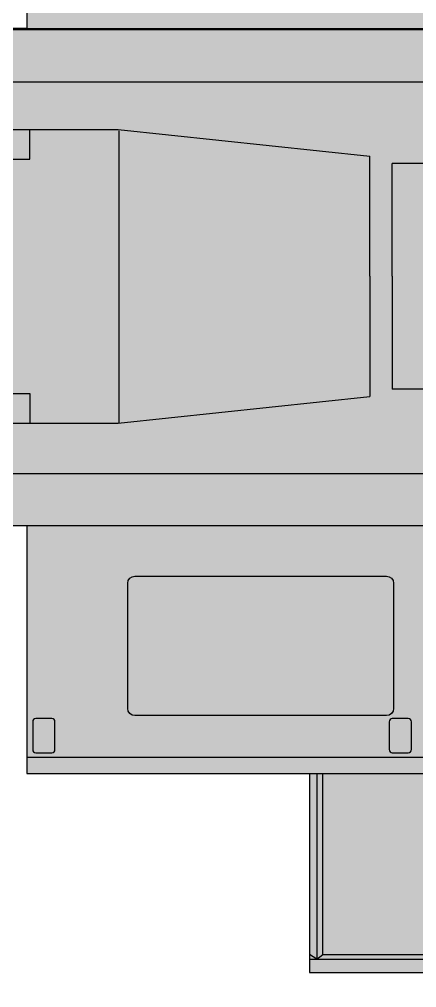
# Model space of a CAD drawing. Header units: millimetres. Extents: x -6554 to 5456, y -10594 to 19581.
# Drawn here: x -4634 to -3546, y -9063 to -6409 of the extents above; entities that cross this region are included whole.
import ezdxf

# ---------------------------------------------------------------- set-up
doc = ezdxf.new("R2010")
doc.units = ezdxf.units.MM
doc.set_wipeout_variables(frame=1)
doc.layers.add('Техника. Кран SANY SCC 1800', color=251, linetype='Continuous')
doc.layers.add('Техника. Кран SANY SCC 1800 Штрих', color=7, linetype='Continuous', true_color=0xffe494)

# ---------------------------------------------------------------- blocks, each defined once
blk = doc.blocks.new('BLOCK-20201113.171425')
at = {"linetype": 'ByBlock', "lineweight": -2, "transparency": 16777216}
blk.add_wipeout([(598.9650709422491, -1163.5356608778711), (598.9650709422491, -1163.5356608778711), (616.5431693246111, -1167.0321620411391), (631.4451615741172, -1176.989354924698), (641.402354457676, -1191.891347174204), (644.8988556209441, -1209.469445556566), (644.8988556209441, -2965.8107141531436), (-644.8988556209442, -2965.8107141531436), (-644.8988556209442, -2929.2484516263903), (-543.1579700791845, -2929.2484516263903), (-543.1579700791845, 952.0413088576279), (-644.8988556209442, 952.0413088576279), (-644.8988556209442, 988.6035713843812), (644.8988556209441, 988.6035713843812), (644.8988556209441, -767.7376972121965), (644.8988556209441, -767.7376972121965), (641.402354457676, -785.315795594558), (631.4451615741172, -800.2177878440643), (616.5431693246111, -810.1749807276228), (598.9650709422491, -813.6714818908913), (644.8988556209441, -813.6714818908913), (644.8988556209441, -1163.5356608778711)], dxfattribs=at)
at = {"layer": 'Техника. Кран SANY SCC 1800 Штрих', "true_color": 0xadadad, "transparency": 16777216}
h = blk.add_hatch(color=253, dxfattribs=at)
h.dxf.hatch_style = 1
edge = h.paths.add_edge_path()
edge.add_line((644.8988556209442, -1163.535660877871), (598.9650709422494, -1163.535660877871))
edge.add_arc((598.9650709422494, -1209.469445556566), 45.93378467869479, 0, 90, ccw=False)
edge.add_line((644.8988556209442, -1209.469445556566), (644.8988556209442, -2965.810714153144))
edge.add_line((644.8988556209442, -2965.810714153144), (-644.8988556209442, -2965.810714153144))
edge.add_line((-644.8988556209442, -2965.810714153144), (-644.8988556209442, -2929.24845162639))
edge.add_line((-644.8988556209442, -2929.24845162639), (-543.1579700791845, -2929.24845162639))
edge.add_line((-543.1579700791845, -2929.24845162639), (-543.1579700791845, 952.0413088576279))
edge.add_line((-543.1579700791845, 952.0413088576279), (-644.8988556209442, 952.0413088576279))
edge.add_line((-644.8988556209442, 952.0413088576279), (-644.8988556209442, 988.6035713843812))
edge.add_line((-644.8988556209442, 988.6035713843812), (644.8988556209442, 988.6035713843812))
edge.add_line((644.8988556209442, 988.6035713843812), (644.8988556209442, -767.7376972121965))
edge.add_arc((598.9650709422494, -767.7376972121965), 45.93378467869479, 270, 360, ccw=False)
edge.add_line((598.9650709422494, -813.6714818908913), (644.8988556209442, -813.6714818908913))
edge.add_line((644.8988556209442, -813.6714818908913), (644.8988556209442, -1163.535660877871))
at = {"color": 0, "linetype": 'ByBlock', "lineweight": -2, "transparency": 16777216}
for p, q in [((624.506225913774, -764.003148331507), (624.506225913774, 952.0413088576279)), ((425.2474517178416, -789.2781182902218), (599.2312559550592, -789.2781182902218)), ((598.9650709422494, -813.6714818908913), (445.5289499279679, -813.6714818908913)), ((598.9650709422494, -1163.535660877871), (445.5289499279679, -1163.535660877871)), ((425.2474517178416, -1187.929024478541), (599.2312559550592, -1187.929024478541)), ((624.506225913774, -1213.203994437255), (624.506225913774, -2929.24845162639)), ((608.2810273456744, -2917.023986951794), (-510.5908848710933, -2917.023986951794)), ((624.506225913774, -2929.24845162639), (644.8988556209442, -2917.023986951794)), ((644.8988556209442, -2929.24845162639), (-543.1579700791845, -2929.24845162639))]:
    blk.add_line(p, q, dxfattribs=at)
blk.add_lwpolyline([(644.8988556209442, -1163.535660877871), (598.9650709422494, -1163.535660877871, -0.414213562373095), (644.8988556209442, -1209.469445556566), (644.8988556209442, -2965.810714153144), (-644.8988556209442, -2965.810714153144), (-644.8988556209442, -2929.24845162639), (-543.1579700791845, -2929.24845162639), (-543.1579700791845, 952.0413088576279), (-644.8988556209442, 952.0413088576279), (-644.8988556209442, 988.6035713843812), (644.8988556209442, 988.6035713843812), (644.8988556209442, -767.7376972121965, -0.414213562373095), (598.9650709422494, -813.6714818908913), (644.8988556209442, -813.6714818908913)], format="xyb", close=True, dxfattribs=at)
for points in [[(624.506225913774, 952.0413088576279), (608.2810273456744, 939.8168441830312), (608.2810273456744, -768.9410543315716), (608.2810273456744, -772.9973539735947), (604.2247277036477, -772.9973539735947), (413.0229870432449, -772.9973539735947)], [(413.0229870432449, -988.6035713843812), (413.0229870432449, -772.9973539735947), (425.2474517178416, -789.2781182902218), (425.2474517178416, -988.6035713843812)], [(457.6367265306799, -789.2781182902218), (445.5233933531235, -805.5588826068415)], [(445.5289499279679, -789.2781182902218), (445.5289499279679, -988.6035713843812)], [(449.5296838214745, -988.6035713843812), (449.5296838214745, -817.727781532918), (490.2593774872912, -817.727781532918), (490.2593774872912, -988.6035713843812)], [(494.3712428778381, -988.6035713843812), (494.3712428778381, -817.727781532918), (534.9898050466109, -817.727781532918), (534.9898050466109, -988.6035713843812)], [(539.1016704371614, -988.6035713843812), (539.1016704371614, -817.727781532918), (575.6083672153873, -817.727781532918), (575.6083672153873, -988.6035713843812)], [(587.9439633870279, -988.6035713843812), (587.9439633870279, -817.727781532918), (624.506225913774, -817.727781532918), (624.506225913774, -988.6035713843812)], [(640.786990230401, -988.6035713843812), (640.786990230401, -817.727781532918), (628.6180913043208, -817.727781532918), (628.6180913043208, -988.6035713843812)], [(490.2593774872912, -829.9522462075183), (449.5296838214745, -829.9522462075183)], [(490.2593774872912, -834.0641115980616), (449.5296838214745, -834.0641115980616)], [(534.9898050466109, -829.9522462075183), (494.3712428778381, -829.9522462075183)], [(534.9898050466109, -834.0641115980616), (494.3712428778381, -834.0641115980616)], [(575.6083672153873, -829.9522462075183), (539.1016704371614, -829.9522462075183)], [(575.6083672153873, -834.0641115980616), (539.1016704371614, -834.0641115980616)], [(624.506225913774, -829.9522462075183), (587.9439633870279, -829.9522462075183)], [(624.506225913774, -834.0641115980616), (587.9439633870279, -834.0641115980616)], [(640.786990230401, -829.9522462075183), (628.6180913043208, -829.9522462075183)], [(640.786990230401, -834.0641115980616), (628.6180913043208, -834.0641115980616)], [(490.2593774872912, -931.6931317492781), (449.5296838214745, -931.6931317492781)], [(490.2593774872912, -935.7494313913048), (449.5296838214745, -935.7494313913048)], [(534.9898050466109, -931.6931317492781), (494.3712428778381, -931.6931317492781)], [(534.9898050466109, -935.7494313913048), (494.3712428778381, -935.7494313913048)], [(575.6083672153873, -931.6931317492781), (539.1016704371614, -931.6931317492781)], [(575.6083672153873, -935.7494313913048), (539.1016704371614, -935.7494313913048)], [(624.506225913774, -931.6931317492781), (587.9439633870279, -931.6931317492781)], [(624.506225913774, -935.7494313913048), (587.9439633870279, -935.7494313913048)], [(640.786990230401, -931.6931317492781), (628.6180913043208, -931.6931317492781)], [(640.786990230401, -935.7494313913048), (628.6180913043208, -935.7494313913048)], [(413.0229870432449, -988.6035713843812), (413.0229870432449, -1204.209788795168), (425.2474517178416, -1187.929024478541), (425.2474517178416, -988.6035713843812)], [(445.5289499279679, -1187.929024478541), (445.5289499279679, -988.6035713843812)], [(449.5296838214745, -988.6035713843812), (449.5296838214745, -1159.479361235844), (490.2593774872912, -1159.479361235844), (490.2593774872912, -988.6035713843812)], [(494.3712428778381, -988.6035713843812), (494.3712428778381, -1159.479361235844), (534.9898050466109, -1159.479361235844), (534.9898050466109, -988.6035713843812)], [(539.1016704371614, -988.6035713843812), (539.1016704371614, -1159.479361235844), (575.6083672153873, -1159.479361235844), (575.6083672153873, -988.6035713843812)], [(587.9439633870279, -988.6035713843812), (587.9439633870279, -1159.479361235844), (624.506225913774, -1159.479361235844), (624.506225913774, -988.6035713843812)], [(640.786990230401, -988.6035713843812), (640.786990230401, -1159.479361235844), (628.6180913043208, -1159.479361235844), (628.6180913043208, -988.6035713843812)], [(490.2593774872912, -1041.457711377458), (449.5296838214745, -1041.457711377458)], [(490.2593774872912, -1045.514011019484), (449.5296838214745, -1045.514011019484)], [(534.9898050466109, -1041.457711377458), (494.3712428778381, -1041.457711377458)], [(534.9898050466109, -1045.514011019484), (494.3712428778381, -1045.514011019484)], [(575.6083672153873, -1041.457711377458), (539.1016704371614, -1041.457711377458)], [(575.6083672153873, -1045.514011019484), (539.1016704371614, -1045.514011019484)], [(624.506225913774, -1041.457711377458), (587.9439633870279, -1041.457711377458)], [(624.506225913774, -1045.514011019484), (587.9439633870279, -1045.514011019484)], [(640.786990230401, -1041.457711377458), (628.6180913043208, -1041.457711377458)], [(640.786990230401, -1045.514011019484), (628.6180913043208, -1045.514011019484)], [(490.2593774872912, -1143.143031170701), (449.5296838214745, -1143.143031170701)], [(490.2593774872912, -1147.254896561244), (449.5296838214745, -1147.254896561244)], [(534.9898050466109, -1143.143031170701), (494.3712428778381, -1143.143031170701)], [(534.9898050466109, -1147.254896561244), (494.3712428778381, -1147.254896561244)], [(575.6083672153873, -1143.143031170701), (539.1016704371614, -1143.143031170701)], [(575.6083672153873, -1147.254896561244), (539.1016704371614, -1147.254896561244)], [(624.506225913774, -1143.143031170701), (587.9439633870279, -1143.143031170701)], [(624.506225913774, -1147.254896561244), (587.9439633870279, -1147.254896561244)], [(640.786990230401, -1143.143031170701), (628.6180913043208, -1143.143031170701)], [(640.786990230401, -1147.254896561244), (628.6180913043208, -1147.254896561244)], [(457.6367265306799, -1187.929024478541), (445.5233933531235, -1171.648260161921)], [(624.506225913774, -2929.24845162639), (608.2810273456744, -2917.023986951794), (608.2810273456744, -1208.266088437191), (608.2810273456744, -1204.209788795168), (604.2247277036477, -1204.209788795168), (413.0229870432449, -1204.209788795168)]]:
    blk.add_lwpolyline(points, dxfattribs=at)
for centre, start, end in [((599.2312559550592, -764.003148331507), 270, 0), ((599.2312559550592, -1213.203994437255), 0, 90.00000000000001)]:
    blk.add_arc(centre, 25.27496995871479, start, end, dxfattribs=at)
blk = doc.blocks.new('BLOCK-20201113.20031301')
at = {"linetype": 'ByBlock', "lineweight": -2, "transparency": 16777216}
blk.add_wipeout([(-4922.653010088976, 610.1341450588661), (-4922.653010088976, 894.9465125353818), (-4922.653010088976, 894.9465125353818), (-4925.443412416962, 908.9748123577883), (-4933.389805941546, 920.8674306990879), (-4945.2824242828465, 928.8138242236728), (-4959.310724105253, 931.6042265516589), (-5239.93244442626, 931.6042265516589), (-5239.93244442626, 931.6042265516589), (-5253.960744248667, 928.8138242236728), (-5265.853362589967, 920.8674306990879), (-5273.799756114551, 908.9748123577883), (-5276.590158442537, 894.9465125353818), (-5276.590158442537, 610.1341450588661), (-5650.936606227813, 610.1341450588661), (-5650.936606227813, 248.13440659492971), (-5724.144479904091, 248.13440659492335), (-5724.144479904091, -386.5709124598661), (-5650.936606227813, -386.5709124598725), (-5650.936606227813, -748.570650923808), (-5276.590158442537, -748.570650923808), (-5276.590158442537, -1033.3830184003236), (-5276.590158442537, -1033.3830184003236), (-5273.799756114551, -1047.4113182227293), (-5265.853362589967, -1059.3039365640298), (-5253.960744248667, -1067.2503300886137), (-5239.93244442626, -1070.0407324166008), (-4959.310724105253, -1070.0407324166008), (-4959.310724105253, -1070.0407324166008), (-4945.2824242828465, -1067.2503300886137), (-4933.389805941546, -1059.3039365640298), (-4925.443412416962, -1047.4113182227293), (-4922.653010088976, -1033.3830184003236), (-4922.653010088976, -748.570650923808), (-4259.542480390308, -748.570650923808), (-4259.542480390308, -1432.1071497787625), (533.0700084352247, -1432.0849234793495), (533.0700084352247, -1428.0286238373228), (1232.8761584570934, -1428.0286238373228), (1232.8761584570934, -1375.1300312454323), (1285.6969590010626, -1375.1578141196878), (1285.6969590010626, -1468.7305346288776), (1281.5962067602159, -1468.6860820300644), (1245.0339442334698, -1501.247610663304), (1245.0228310837633, -2481.738582763638), (1281.5850936105126, -2518.356411038905), (3157.245830957335, -2518.3508544640645), (3193.71918828645, -2477.7156225707295), (3193.71918828645, -1509.371323097068), (3157.2291612327745, -1468.702751754623), (2017.8757141112073, -1468.702751754623), (2017.8646009615031, -1367.028545111084), (1684.3923177881948, -1151.3500922272215), (1375.1133615208855, -1045.6084727919588), (1310.118105475994, -1045.5862464925467), (1249.1458096240162, -952.035752282769), (1232.85393215769, -953.21020698129), (1232.85393215769, -931.6875751744219), (1570.3991846975732, -931.6820185995612), (1570.3880715478672, -907.2442024000784), (1257.1361642613188, -907.2886549988907), (1257.1361642613188, -805.5533260319862), (1452.5497886596131, -805.5255431577316), (1452.5886846835665, -781.1655190061656), (1257.1361642613188, -781.1599624313103), (1257.1361642613188, -740.4358253403489), (1550.10657333774, -740.4358253403489), (1550.10657333774, -687.592798496974), (1570.349175523912, -687.559459047865), (1570.349175523912, -667.2779608377396), (1542.0495398022108, -667.3113002868486), (1542.0495398022108, -451.60506452872505), (1537.9932401601873, -451.60506452872505), (1537.9932401601873, -435.35763966121976), (1558.2580686457663, -435.35763966121976), (1558.274738370314, -406.8746369694127), (1302.033289066203, -406.8524106699988), (1302.033289066203, 264.42628406125004), (1558.274738370314, 264.44295378580864), (1558.274738370314, 284.72445199593494), (1542.0495398022108, 284.75223487018957), (1542.0495398022108, 500.40290487978837), (1558.280294945173, 500.42513117920225), (1558.280294945173, 512.594030105276), (1533.8258090211202, 512.6273695543869), (1533.8258090211202, 520.7399688384394), (1570.3880715478672, 520.7399688384394), (1570.3880715478672, 545.1888981876327), (1550.10657333774, 545.1888981876327), (1550.1121299125994, 593.9756253889791), (1257.1361642613188, 593.9756253889791), (1257.1361642613188, 760.7284367001848), (1570.3936281227284, 760.7284367001848), (1570.3936281227284, 789.2892314399278), (1257.1361642613188, 789.2892314399278), (1257.1361642613188, 1509.33242707311), (-4259.542480390308, 1509.33242707311), (-4259.542480390308, 610.1341450588661)], dxfattribs=at)
at = {"layer": 'Техника. Кран SANY SCC 1800 Штрих', "transparency": 16777216}
h = blk.add_hatch(color=256, dxfattribs=at)
h.dxf.hatch_style = 1
edge = h.paths.add_edge_path()
edge.add_line((-4259.542480390308, 610.1341450588661), (-4922.653010088976, 610.1341450588661))
edge.add_line((-4922.653010088976, 610.1341450588661), (-4922.653010088976, 894.9465125353818))
edge.add_arc((-4959.310724105253, 894.9465125353818), 36.65771401627717, 0, 90)
edge.add_line((-4959.310724105253, 931.6042265516589), (-5239.93244442626, 931.6042265516589))
edge.add_arc((-5239.93244442626, 894.9465125353818), 36.65771401627717, 90, 180)
edge.add_line((-5276.590158442537, 894.9465125353818), (-5276.590158442537, 610.1341450588661))
edge.add_line((-5276.590158442537, 610.1341450588661), (-5650.936606227813, 610.1341450588661))
edge.add_line((-5650.936606227813, 610.1341450588661), (-5650.936606227813, 248.1344065949306))
edge.add_line((-5650.936606227813, 248.1344065949306), (-5724.144479904091, 248.1344065949233))
edge.add_line((-5724.144479904091, 248.1344065949233), (-5724.144479904091, -386.5709124598652))
edge.add_line((-5724.144479904091, -386.5709124598652), (-5650.936606227813, -386.5709124598725))
edge.add_line((-5650.936606227813, -386.5709124598725), (-5650.936606227813, -748.570650923808))
edge.add_line((-5650.936606227813, -748.570650923808), (-5276.590158442537, -748.570650923808))
edge.add_line((-5276.590158442537, -748.570650923808), (-5276.590158442537, -1033.383018400324))
edge.add_arc((-5239.93244442626, -1033.383018400324), 36.65771401627717, 180, 270)
edge.add_line((-5239.93244442626, -1070.040732416601), (-4959.310724105253, -1070.040732416601))
edge.add_arc((-4959.310724105253, -1033.383018400324), 36.65771401627717, 270, 360)
edge.add_line((-4922.653010088976, -1033.383018400324), (-4922.653010088976, -748.570650923808))
edge.add_line((-4922.653010088976, -748.570650923808), (-4259.542480390308, -748.570650923808))
edge.add_line((-4259.542480390308, -748.570650923808), (-4259.542480390308, -1432.107149778763))
edge.add_line((-4259.542480390308, -1432.107149778763), (533.0700084352247, -1432.08492347935))
edge.add_line((533.0700084352247, -1432.08492347935), (533.0700084352247, -1428.028623837323))
edge.add_line((533.0700084352247, -1428.028623837323), (1232.876158457093, -1428.028623837323))
edge.add_line((1232.876158457093, -1428.028623837323), (1232.876158457093, -1375.130031245433))
edge.add_line((1232.876158457093, -1375.130031245433), (1285.696959001063, -1375.157814119688))
edge.add_line((1285.696959001063, -1375.157814119688), (1285.696959001063, -1468.730534628878))
edge.add_line((1285.696959001063, -1468.730534628878), (1281.596206760216, -1468.686082030064))
edge.add_line((1281.596206760216, -1468.686082030064), (1245.03394423347, -1501.247610663304))
edge.add_line((1245.03394423347, -1501.247610663304), (1245.022831083763, -2481.738582763639))
edge.add_line((1245.022831083763, -2481.738582763639), (1281.585093610513, -2518.356411038905))
edge.add_line((1281.585093610513, -2518.356411038905), (3157.245830957334, -2518.350854464064))
edge.add_line((3157.245830957334, -2518.350854464064), (3193.71918828645, -2477.715622570729))
edge.add_line((3193.71918828645, -2477.715622570729), (3193.71918828645, -1509.371323097068))
edge.add_line((3193.71918828645, -1509.371323097068), (3157.229161232775, -1468.702751754623))
edge.add_line((3157.229161232775, -1468.702751754623), (2017.875714111207, -1468.702751754623))
edge.add_line((2017.875714111207, -1468.702751754623), (2017.864600961504, -1367.028545111083))
edge.add_line((2017.864600961504, -1367.028545111083), (1684.392317788195, -1151.350092227221))
edge.add_line((1684.392317788195, -1151.350092227221), (1375.113361520886, -1045.608472791959))
edge.add_line((1375.113361520886, -1045.608472791959), (1310.118105475995, -1045.586246492545))
edge.add_line((1310.118105475995, -1045.586246492545), (1249.145809624017, -952.035752282769))
edge.add_line((1249.145809624017, -952.035752282769), (1232.85393215769, -953.21020698129))
edge.add_line((1232.85393215769, -953.21020698129), (1232.85393215769, -931.6875751744228))
edge.add_line((1232.85393215769, -931.6875751744228), (1570.399184697573, -931.6820185995603))
edge.add_line((1570.399184697573, -931.6820185995603), (1570.388071547866, -907.2442024000775))
edge.add_line((1570.388071547866, -907.2442024000775), (1257.136164261319, -907.2886549988907))
edge.add_line((1257.136164261319, -907.2886549988907), (1257.136164261319, -805.5533260319862))
edge.add_line((1257.136164261319, -805.5533260319862), (1452.549788659613, -805.5255431577316))
edge.add_line((1452.549788659613, -805.5255431577316), (1452.588684683567, -781.1655190061647))
edge.add_line((1452.588684683567, -781.1655190061647), (1257.136164261319, -781.1599624313094))
edge.add_line((1257.136164261319, -781.1599624313094), (1257.136164261319, -740.435825340348))
edge.add_line((1257.136164261319, -740.435825340348), (1550.10657333774, -740.435825340348))
edge.add_line((1550.10657333774, -740.435825340348), (1550.10657333774, -687.5927984969749))
edge.add_line((1550.10657333774, -687.5927984969749), (1570.349175523912, -687.559459047865))
edge.add_line((1570.349175523912, -687.559459047865), (1570.349175523912, -667.2779608377386))
edge.add_line((1570.349175523912, -667.2779608377386), (1542.04953980221, -667.3113002868486))
edge.add_line((1542.04953980221, -667.3113002868486), (1542.04953980221, -451.6050645287251))
edge.add_line((1542.04953980221, -451.6050645287251), (1537.993240160187, -451.6050645287251))
edge.add_line((1537.993240160187, -451.6050645287251), (1537.993240160187, -435.3576396612189))
edge.add_line((1537.993240160187, -435.3576396612189), (1558.258068645766, -435.3576396612189))
edge.add_line((1558.258068645766, -435.3576396612189), (1558.274738370314, -406.8746369694127))
edge.add_line((1558.274738370314, -406.8746369694127), (1302.033289066203, -406.8524106699988))
edge.add_line((1302.033289066203, -406.8524106699988), (1302.033289066203, 264.42628406125))
edge.add_line((1302.033289066203, 264.42628406125), (1558.274738370314, 264.4429537858086))
edge.add_line((1558.274738370314, 264.4429537858086), (1558.274738370314, 284.7244519959349))
edge.add_line((1558.274738370314, 284.7244519959349), (1542.04953980221, 284.7522348701896))
edge.add_line((1542.04953980221, 284.7522348701896), (1542.04953980221, 500.4029048797893))
edge.add_line((1542.04953980221, 500.4029048797893), (1558.280294945172, 500.4251311792032))
edge.add_line((1558.280294945172, 500.4251311792032), (1558.280294945172, 512.594030105276))
edge.add_line((1558.280294945172, 512.594030105276), (1533.82580902112, 512.627369554386))
edge.add_line((1533.82580902112, 512.627369554386), (1533.82580902112, 520.7399688384394))
edge.add_line((1533.82580902112, 520.7399688384394), (1570.388071547866, 520.7399688384394))
edge.add_line((1570.388071547866, 520.7399688384394), (1570.388071547866, 545.1888981876327))
edge.add_line((1570.388071547866, 545.1888981876327), (1550.10657333774, 545.1888981876327))
edge.add_line((1550.10657333774, 545.1888981876327), (1550.112129912599, 593.9756253889791))
edge.add_line((1550.112129912599, 593.9756253889791), (1257.136164261319, 593.9756253889791))
edge.add_line((1257.136164261319, 593.9756253889791), (1257.136164261319, 760.7284367001848))
edge.add_line((1257.136164261319, 760.7284367001848), (1570.393628122729, 760.7284367001848))
edge.add_line((1570.393628122729, 760.7284367001848), (1570.393628122729, 789.2892314399287))
edge.add_line((1570.393628122729, 789.2892314399287), (1257.136164261319, 789.2892314399287))
edge.add_line((1257.136164261319, 789.2892314399287), (1257.136164261319, 1509.33242707311))
edge.add_line((1257.136164261319, 1509.33242707311), (-4259.542480390308, 1509.33242707311))
edge.add_line((-4259.542480390308, 1509.33242707311), (-4259.542480390308, 610.1341450588661))
at = {"color": 0, "linetype": 'ByBlock', "lineweight": -2, "transparency": 16777216}
for p, q in [((-5252.269030314936, 333.4833963230194), (-4008.755140119971, 333.4833963230194)), ((-4008.755140119971, 333.4833963230194), (-3319.731192782132, 260.3033055210035)), ((-2440.914427325333, 240.0495901851391), (-3258.71444433133, 240.0495901851391)), ((-2440.914427325333, -378.486096050081), (-3258.71444433133, -378.486096050081)), ((-4008.755140119971, -471.9199021879613), (-3319.731192782132, -398.7398113859454)), ((-5252.269030314936, -471.9199021879613), (-4008.755140119971, -471.9199021879613))]:
    blk.add_line(p, q, dxfattribs=at)
for points in [[(1257.136164261319, 1509.33242707311), (-4259.542480390308, 1509.33242707311), (-4259.542480390308, 610.1341450588661), (-4922.653010088976, 610.1341450588661), (-4922.653010088976, 894.9465125353818, 0.414213562373095), (-4959.310724105253, 931.6042265516589), (-5239.93244442626, 931.6042265516589, 0.414213562373095), (-5276.590158442537, 894.9465125353818), (-5276.590158442537, 610.1341450588661), (-5650.936606227813, 610.1341450588661), (-5650.936606227813, 248.1344065949306), (-5724.144479904091, 248.1344065949233), (-5724.144479904091, -386.5709124598652), (-5650.936606227813, -386.5709124598725), (-5650.936606227813, -748.570650923808), (-5276.590158442537, -748.570650923808), (-5276.590158442537, -1033.383018400324, 0.414213562373095), (-5239.93244442626, -1070.040732416601), (-4959.310724105253, -1070.040732416601, 0.414213562373095), (-4922.653010088976, -1033.383018400324), (-4922.653010088976, -748.570650923808), (-4259.542480390308, -748.570650923808), (-4259.542480390308, -1432.107149778763), (533.0700084352247, -1432.08492347935)], [(-4259.542480390308, 610.1341450588661), (270.5714173925953, 610.1341450588661), (565.4981792720209, 825.868163691237), (708.1791891444809, 825.868163691237, 0.4142135623730951), (736.4739874708175, 854.1629620175736), (736.4739874708175, 935.6938656427956)]]:
    blk.add_lwpolyline(points, format="xyb", dxfattribs=at)
for points in [[(-5008.152027338088, 333.4833963230194), (-5008.152027338088, 252.1907062369573), (-4251.51322972904, 252.1907062369573), (-4251.51322972904, 333.4833963230194)], [(-4007.312878129404, 329.4937755792198), (-4007.312878129404, -471.7667219337236)], [(-3319.731192782132, -69.21825293247093), (-3319.731192782132, 260.3033055210035)], [(-3258.71444433133, -69.21825293247093), (-3258.71444433133, 240.0495901851391)], [(-3319.731192782132, -69.21825293247093), (-3319.731192782132, -398.7398113859454)], [(-3258.71444433133, -69.21825293247093), (-3258.71444433133, -378.486096050081)], [(-5008.152027338088, -471.9199021879613), (-5008.152027338088, -390.6272121018992), (-4251.51322972904, -390.6272121018992), (-4251.51322972904, -471.9199021879613)], [(-4259.542480390308, -748.570650923808), (276.5387586393808, -748.570650923808), (533.0700084352247, -935.1555371858994), (533.0700084352247, -1013.030274434161)], [(-4259.520254090901, -1387.35449592003), (533.0700084352247, -1387.35449592003)]]:
    blk.add_lwpolyline(points, dxfattribs=at)
for points in [[(-3982.91951452873, -1253.986830517053), (-3982.91951452873, -910.5102242162175, -0.4142135623730951), (-3963.472746743297, -891.0634564307838), (-3273.993780977697, -891.0634564307838, -0.4142135623730951), (-3254.547013192263, -910.5102242162175), (-3254.547013192263, -1253.986830517053, -0.4142135623730951), (-3273.993780977697, -1273.433598302487), (-3963.472746743297, -1273.433598302487, -0.414213562373095)], [(-4182.244967622893, -1366.61494421729), (-4182.244967622893, -1290.061284614676, 0.4142135623730951), (-4190.760054651037, -1281.546197586533), (-4234.685506722173, -1281.546197586533, 0.4142135623730951), (-4243.200593750316, -1290.061284614676), (-4243.200593750316, -1366.61494421729, 0.4142135623730951), (-4234.685506722173, -1375.130031245433), (-4190.760054651037, -1375.130031245433, 0.414213562373095)], [(-3205.741919761793, -1366.61494421729), (-3205.741919761793, -1290.061284614676, 0.4142135623730951), (-3214.257006789936, -1281.546197586533), (-3258.182458861073, -1281.546197586533, 0.4142135623730951), (-3266.697545889216, -1290.061284614676), (-3266.697545889216, -1366.61494421729, 0.4142135623730951), (-3258.182458861073, -1375.130031245433), (-3214.257006789936, -1375.130031245433, 0.414213562373095)]]:
    blk.add_lwpolyline(points, format="xyb", close=True, dxfattribs=at)
blk = doc.blocks.new('*U90')
at = {"color": 0, "linetype": 'ByBlock', "lineweight": -2, "transparency": 16777216, "xscale": -1, "rotation": 180}
blk.add_blockref('BLOCK-20201113.171425', (2840.101144379056, -988.592458234667), dxfattribs=at)
at = {"color": 0, "linetype": 'ByBlock', "lineweight": -2, "transparency": 16777216, "rotation": 180}
blk.add_blockref('BLOCK-20201113.20031301', (0, 0), dxfattribs=at)
at = {"color": 0, "linetype": 'ByBlock', "lineweight": -2, "transparency": 16777216}
blk.add_wipeout([(5874.568080637663, 768.9855069303885), (5874.568080637663, 752.7603083622853), (-309.31211100521006, 752.7603083622853), (-309.31229571620844, 760.8729076463351), (-797.4073872988278, 760.8617944966363), (-797.406647225563, 728.3574067328027), (-467.9525177435783, 728.3649078798599), (-467.95250774358, 630.5993797074916), (-797.4073872988278, 630.591878543356), (-797.406647225563, 598.0874907795223), (-309.31155564294284, 598.0986039292247), (-309.31183498669395, 610.3675212026401), (5779.529386303467, 610.3675212026401), (5807.477995873539, 596.0871238327727), (5854.258799553282, 528.958143044676), (5874.518071464004, 528.9692561943812), (5874.518071464004, -382.4090378956689), (5854.258799553282, -382.39792474595924), (5807.477995873539, -449.5269055340568), (5779.529386303467, -463.8073029039242), (-309.31183498669407, -463.8073029039242), (-309.31155564294295, -451.53838563050886), (-797.4066472255631, -451.5272724808092), (-797.4073872988279, -484.0316602446428), (-467.9525077435801, -484.03916140877845), (-467.9525177435785, -581.804689581144), (-797.4066472255631, -581.7971884340859), (-797.4073872988279, -614.3015761979195), (-309.3122957162086, -614.3126893476219), (-309.3121110052102, -606.200090063573), (5874.568080637663, -606.200090063573), (5874.568080637663, -622.4252886316763), (5890.837731804589, -622.4364017813778), (5890.837731804589, 768.9855069303885)], dxfattribs=at)
at = {"layer": 'Техника. Кран SANY SCC 1800 Штрих', "transparency": 16777216}
h = blk.add_hatch(color=256, dxfattribs=at)
h.dxf.hatch_style = 1
h.paths.add_polyline_path([(5890.83773180459, 768.9855069303887), (5874.568080637666, 768.9855069303887), (5874.568080637666, 752.7603083622855), (-309.3121110052089, 752.7603083622853), (-309.312295716205, 760.8729076463351), (-797.4073872988265, 760.8617944966354), (-797.4066472255618, 728.3574067328009), (-467.9525177435789, 728.364907879859), (-467.9525077435792, 630.5993797074916), (-797.4073872988265, 630.5918785433569), (-797.4066472255618, 598.0874907795223), (-309.3115556429402, 598.098603929222), (-309.3118349866927, 610.3675212026392), (5779.529386303468, 610.3675212026394), (5807.477995873542, 596.0871238327711), (5854.258799553281, 528.9581430446744), (5874.518071464008, 528.9692561943814), (5874.518071464008, -382.4090378956678), (5854.258799553281, -382.3979247459608), (5807.477995873542, -449.5269055340575), (5779.529386303468, -463.8073029039258), (-309.3118349866927, -463.807302903926), (-309.3115556429402, -451.5383856305089), (-797.4066472255618, -451.5272724808092), (-797.4073872988265, -484.0316602446437), (-467.9525077435792, -484.0391614087785), (-467.9525177435789, -581.8046895811458), (-797.4066472255618, -581.7971884340877), (-797.4073872988265, -614.3015761979223), (-309.312295716205, -614.3126893476219), (-309.3121110052089, -606.2000900635721), (5874.568080637666, -606.2000900635719), (5874.568080637666, -622.4252886316751), (5890.83773180459, -622.4364017813784)])
at = {"color": 0, "linetype": 'ByBlock', "lineweight": -2, "transparency": 16777216}
for points in [[(-309.3118349866927, 610.3675212026392), (5779.529386303468, 610.3675212026394), (5807.477995873542, 596.0871238327711), (5854.258799553281, 528.9581430446744), (5874.518071464008, 528.9692561943814), (5874.518071464008, -382.4090378956678), (5854.258799553281, -382.3979247459608), (5807.477995873542, -449.5269055340575), (5779.529386303468, -463.8073029039258), (-309.3118349866927, -463.807302903926)], [(-309.3121110052089, -606.2000900635721), (5874.568080637666, -606.2000900635719), (5874.568080637666, -622.4252886316751), (5890.83773180459, -622.4364017813784), (5890.83773180459, 768.9855069303887), (5874.568080637666, 768.9855069303887), (5874.568080637666, 752.7603083622855), (-309.3121110052089, 752.7603083622853)]]:
    blk.add_lwpolyline(points, dxfattribs=at)

msp = doc.modelspace()

# ---------------------------------------------------------------- block references
at = {"layer": 'Техника. Кран SANY SCC 1800', "transparency": 16777216, "rotation": 180}
msp.add_blockref('*U90', (-354.091490068271, -7044.347537143492), dxfattribs=at)

doc.saveas('drawing.dxf')
